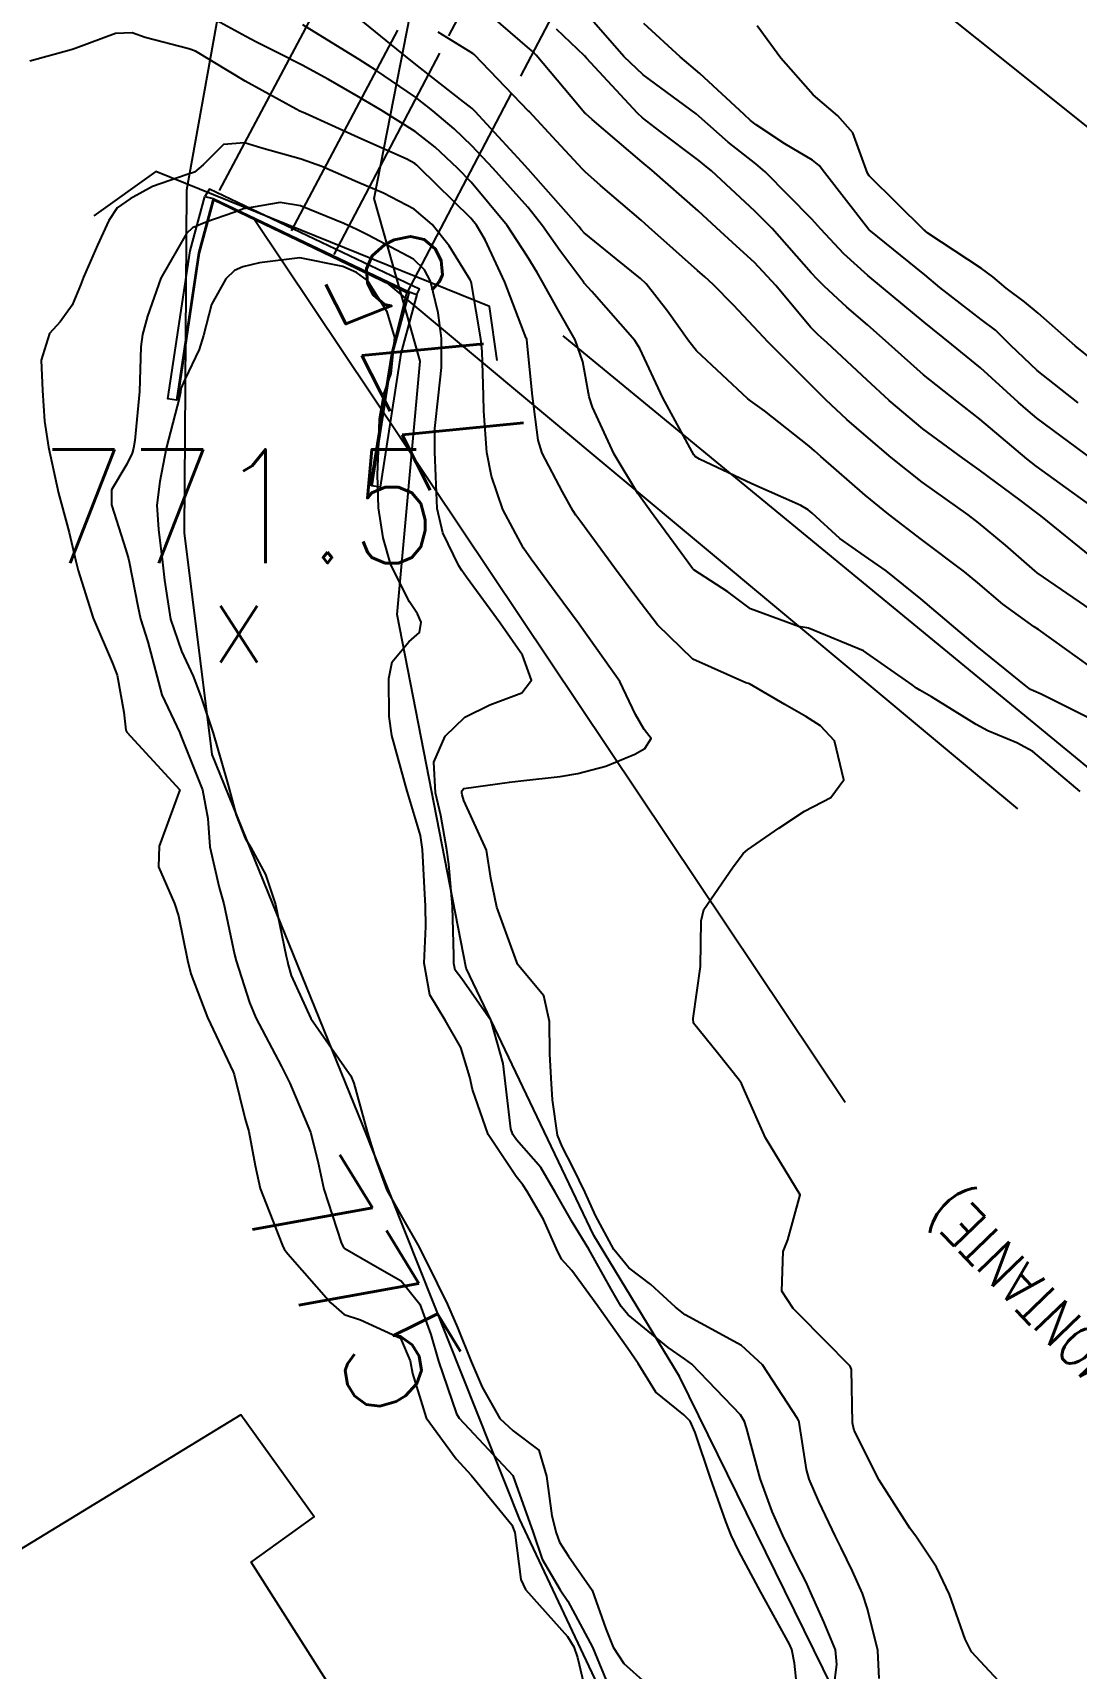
# Model space of a CAD drawing. Header units: metres. Extents: x 307586 to 320046, y 7427249 to 7434250.
# Drawn here: x 319036.6 to 319073.4, y 7428906.4 to 7428963.9 of the extents above; entities that cross this region are included whole.
import ezdxf
from ezdxf.enums import TextEntityAlignment as Align

# ---------------------------------------------------------------- set-up
doc = ezdxf.new("R2010")
doc.units = ezdxf.units.M
doc.header["$MEASUREMENT"] = 0
doc.linetypes.add('CONTINUO', pattern=[0])
doc.linetypes.add('TRACEJADO', pattern=[8.7, 8, -0.7])
for name, color, linetype in [('BUEIRO', 151, 'Continuous'), ('Cotas', 45, 'Continuous'), ('Curvas de Nivel 1m', 11, 'Continuous'), ('Curvas de Nivel 5m', 15, 'Continuous'), ('Divisa', 42, 'FENCELINE2'), ('Edificações', 30, 'Continuous'), ('Hidrografia', 140, 'Continuous'), ('Linha Férrea', 20, 'Continuous'), ('Pontes_Viadutos_Tubos', 190, 'Continuous'), ('Pontos Cotados', 45, 'Continuous'), ('TEXTO', 45, 'Continuous')]:
    doc.layers.add(name, color=color, linetype=linetype)
doc.styles.add('ROMANS', font='romans', dxfattribs={"height": 0.2})
doc.styles.add('Style-STANDARD', font='STANDARD.shx')
doc.linetypes.add('FENCELINE2', pattern='A,0.25,-0.1,[132,ltypeshp.shx,S=0.1,R=0,X=-0.1,Y=0],-0.1,1', length=1.45)

# ---------------------------------------------------------------- blocks, each defined once
blk = doc.blocks.new('ELVTXT_178')
at = {"layer": 'Pontos Cotados', "linetype": 'Continuous', "style": 'Style-STANDARD'}
for s, height, p in [('771.5', 4, (0, 4)), ('x', 3, (0, 0))]:
    blk.add_text(s, height=height, dxfattribs=at).set_placement(p, align=Align.MIDDLE_CENTER)

msp = doc.modelspace()

# ---------------------------------------------------------------- linework, layer by layer
at = {"layer": 'BUEIRO', "linetype": 'TRACEJADO', "flags": 128}
for points in [[(319067.104, 7428994.05), (319047.194, 7428956.051)], [(319069.634, 7428992.631), (319049.81, 7428954.795)]]:
    msp.add_lwpolyline(points, dxfattribs=at)
at = {"layer": 'BUEIRO', "linetype": 'CONTINUO'}
for points in [[(319041.695, 7428951.019, 774.294), (319041.398, 7428951.064, 774.294), (319042.182, 7428956.266, 774.344), (319042.702, 7428958.188, 775.529)], [(319042.991, 7428958.11, 775.529), (319042.477, 7428956.205, 774.344), (319041.695, 7428951.019, 774.294)], [(319041.695, 7428951.019, 774.294), (319041.744, 7428951.047, 772.108), (319042.513, 7428956.195, 772.139), (319043.019, 7428958.055, 771.231)], [(319050.165, 7428954.738, 775.506), (319050.257, 7428954.924, 775.498), (319042.861, 7428958.439, 775.529), (319042.702, 7428958.188, 775.529)], [(319042.702, 7428958.188, 775.529), (319042.991, 7428958.11, 775.529), (319049.887, 7428954.828, 775.51), (319050.165, 7428954.738, 775.506)], [(319049.887, 7428954.828, 775.51), (319049.812, 7428954.794, 771.201), (319043.019, 7428958.055, 771.231), (319042.991, 7428958.11, 775.529)], [(319048.574, 7428947.995, 774.308), (319048.529, 7428948.036, 772.112), (319049.286, 7428952.729, 772.105), (319049.812, 7428954.794, 771.201)], [(319049.887, 7428954.828, 775.51), (319049.309, 7428952.716, 774.314), (319048.574, 7428947.995, 774.308)], [(319050.165, 7428954.738, 775.506), (319049.596, 7428952.655, 774.314), (319048.863, 7428947.95, 774.308), (319048.574, 7428947.995, 774.308)]]:
    msp.add_polyline3d(points, dxfattribs=at)
at = {"layer": 'Curvas de Nivel 1m', "flags": 128}
for points, elevation in [([(319073.503, 7428937.237), (319071.839, 7428938.651), (319071.275, 7428938.949), (319070.259, 7428939.376), (319069.849, 7428939.596), (319068.27, 7428940.575), (319067.861, 7428940.804), (319067.746, 7428940.876), (319067.594, 7428940.993), (319065.881, 7428942.19), (319063.946, 7428942.986), (319063.892, 7428942.995), (319063.593, 7428943.043), (319061.899, 7428943.67), (319061.103, 7428944.27), (319059.912, 7428945.041), (319059.859, 7428945.091), (319059.704, 7428945.303), (319058.381, 7428947.106), (319057.942, 7428947.729), (319057.105, 7428949.119), (319056.342, 7428950.764), (319056.227, 7428951.128), (319056.001, 7428952.368), (319055.728, 7428953.134), (319055.107, 7428954.227), (319054.596, 7428955.152), (319054.392, 7428955.51), (319054.042, 7428956.088), (319053.34, 7428957.167), (319052.076, 7428958.692), (319051.593, 7428959.187), (319050.81, 7428959.919), (319050.096, 7428960.474), (319048.903, 7428961.222), (319048.11, 7428961.694), (319047.051, 7428962.308), (319046.126, 7428962.805), (319045.222, 7428963.264), (319044.494, 7428963.632), (319044.138, 7428963.814), (319042.981, 7428964.455)], 777), ([(319073.874, 7428941.628), (319072.039, 7428942.939), (319071.894, 7428943.038), (319070.783, 7428943.838), (319069.909, 7428944.583), (319069.442, 7428944.975), (319067.924, 7428946.108), (319066.756, 7428947.002), (319065.943, 7428947.674), (319064.385, 7428949.034), (319064.159, 7428949.231), (319063.967, 7428949.399), (319062.394, 7428950.641), (319061.982, 7428950.937), (319061.909, 7428950.988), (319061.807, 7428951.063), (319060.008, 7428952.75), (319059.738, 7428953.093), (319058.978, 7428954.146), (319058.229, 7428955.108), (319058.035, 7428955.302), (319057.17, 7428955.99), (319056.051, 7428956.908), (319055.948, 7428957.028), (319055.862, 7428957.133), (319054.083, 7428959.148), (319053.859, 7428959.388), (319052.216, 7428961.179), (319052.104, 7428961.279), (319051.701, 7428961.594), (319050.127, 7428962.828), (319049.643, 7428963.215), (319048.145, 7428964.435)], 779), ([(319073.919, 7428945.491), (319072.124, 7428946.938), (319071.935, 7428947.088), (319071.395, 7428947.494), (319069.957, 7428948.562), (319069.373, 7428948.976), (319067.973, 7428950.006), (319066.783, 7428951.002), (319065.994, 7428951.734), (319064.598, 7428953.031), (319064.289, 7428953.309), (319064.018, 7428953.589), (319062.799, 7428955.052), (319062.041, 7428955.859), (319061.409, 7428956.432), (319060.708, 7428957.08), (319060.062, 7428957.683), (319058.428, 7428959.107), (319058.086, 7428959.398), (319056.335, 7428960.893), (319056.103, 7428961.091), (319056.083, 7428961.11), (319056.065, 7428961.131), (319055.839, 7428961.402), (319054.355, 7428963.157), (319054.249, 7428963.273), (319054.135, 7428963.374), (319052.78, 7428964.54)], 781), ([(319073.963, 7428948.92), (319071.977, 7428950.386), (319071.673, 7428950.637), (319071.329, 7428950.95), (319070.001, 7428952.149), (319068.992, 7428952.98), (319068.021, 7428953.759), (319066.512, 7428955.005), (319066.037, 7428955.399), (319065.187, 7428956.165), (319064.376, 7428957.035), (319064.058, 7428957.391), (319062.416, 7428959.057), (319062.086, 7428959.333), (319061.116, 7428960.097), (319060.102, 7428961.001), (319059.991, 7428961.091), (319058.123, 7428962.472), (319057.451, 7428963.117), (319056.148, 7428964.605)], 783), ([(319073.44, 7428950.925), (319072, 7428952.058), (319071.057, 7428952.954), (319070.528, 7428953.473), (319070.022, 7428953.86), (319068.572, 7428954.985), (319068.037, 7428955.428), (319066.075, 7428957.01), (319066.053, 7428957.031), (319064.513, 7428959.034), (319064.324, 7428959.275), (319064.087, 7428959.465), (319063.108, 7428960.034), (319062.099, 7428960.709), (319061.9, 7428960.862), (319061.678, 7428961.066), (319060.124, 7428962.512), (319059.428, 7428963.097), (319058.145, 7428964.279)], 784), ([(319071.434, 7428905.072), (319069.687, 7428906.958), (319069.459, 7428907.394), (319068.905, 7428908.969), (319068.454, 7428909.937), (319067.741, 7428910.986), (319067.508, 7428911.309), (319066.436, 7428913.001), (319065.55, 7428914.741), (319065.503, 7428914.961), (319065.499, 7428915.011), (319065.454, 7428916.894), (319065.411, 7428917.012), (319063.6, 7428918.835), (319063.411, 7428919.042), (319063.003, 7428919.652), (319063.05, 7428921.046), (319063.22, 7428921.453), (319063.653, 7428923.04), (319062.427, 7428925.052), (319061.689, 7428926.714), (319061.587, 7428926.956), (319061.518, 7428927.063), (319060.739, 7428928.043), (319059.901, 7428929.087), (319059.882, 7428929.246), (319060.14, 7428931.084), (319060.167, 7428932.684), (319060.26, 7428933.083), (319061.272, 7428934.552), (319061.647, 7428935.062), (319061.794, 7428935.187), (319062.897, 7428935.954), (319063.808, 7428936.546), (319064.734, 7428937.026), (319065.188, 7428937.654), (319064.864, 7428939.025), (319064.368, 7428939.552), (319063.851, 7428939.884), (319063.115, 7428940.307), (319061.863, 7428941.028), (319061.839, 7428941.037), (319061.737, 7428941.062), (319059.875, 7428941.894), (319058.625, 7428943.103), (319057.902, 7428944.056), (319057.12, 7428945.118), (319055.929, 7428946.733), (319055.759, 7428946.961), (319055.649, 7428947.134), (319055.289, 7428947.793), (319054.574, 7428949.151), (319054.427, 7428949.612), (319054.229, 7428951.156), (319054.035, 7428953.138), (319054.029, 7428953.16), (319054.013, 7428953.196), (319053.26, 7428955.168), (319052.56, 7428956.663), (319052.255, 7428957.178), (319052.057, 7428957.421), (319050.246, 7428959.208), (319050.16, 7428959.286), (319050.084, 7428959.345), (319049.803, 7428959.495), (319048.093, 7428960.264), (319046.244, 7428961.106), (319046.102, 7428961.163), (319046.04, 7428961.189), (319045.914, 7428961.253), (319044.117, 7428962.247), (319042.363, 7428963.298), (319042.134, 7428963.388), (319040.602, 7428963.787), (319040.139, 7428963.948), (319039.548, 7428963.927), (319038.133, 7428963.395), (319038.097, 7428963.387), (319037.993, 7428963.351), (319036.533, 7428962.952)], 776), ([(319073.852, 7428939.803), (319072.133, 7428940.665), (319071.861, 7428940.78), (319071.754, 7428940.834), (319071.607, 7428940.944), (319069.884, 7428942.343), (319069.13, 7428942.978), (319067.903, 7428944.021), (319066.678, 7428945.002), (319065.918, 7428945.534), (319065.05, 7428946.149), (319064.075, 7428947.038), (319063.935, 7428947.159), (319063.677, 7428947.302), (319061.948, 7428948.064), (319060.107, 7428948.941), (319059.962, 7428949.028), (319059.909, 7428949.091), (319059.838, 7428949.218), (319058.816, 7428951.102), (319058.009, 7428952.83), (319057.83, 7428953.112), (319056.316, 7428954.841), (319056.053, 7428955.13), (319056.033, 7428955.151), (319055.191, 7428956.289), (319054.585, 7428957.152), (319054.063, 7428957.806), (319052.843, 7428959.172), (319052.091, 7428959.972), (319051.471, 7428960.564), (319050.724, 7428961.201), (319050.11, 7428961.675), (319048.714, 7428962.634), (319048.13, 7428963.005), (319047.764, 7428963.234), (319046.143, 7428964.222)], 778), ([(319073.938, 7428947.258), (319072.804, 7428948.078), (319071.959, 7428948.693), (319071.63, 7428948.945), (319070.724, 7428949.713), (319069.977, 7428950.351), (319069.162, 7428950.978), (319067.997, 7428951.905), (319066.773, 7428953.002), (319066.019, 7428953.661), (319065.292, 7428954.288), (319064.493, 7428955.033), (319064.258, 7428955.259), (319064.037, 7428955.495), (319062.662, 7428957.054), (319062.062, 7428957.67), (319060.534, 7428959.083), (319060.289, 7428959.291), (319060.087, 7428959.457), (319058.711, 7428960.489), (319058.101, 7428960.948), (319057.922, 7428961.112), (319056.132, 7428963.053), (319056.057, 7428963.131), (319055.074, 7428964.078)], 782), ([(319064.751, 7428905.02), (319064.938, 7428906.508), (319064.901, 7428907.018), (319064.484, 7428908.009), (319064.029, 7428909.032), (319063.858, 7428909.406), (319063.494, 7428910.113), (319063.041, 7428911.045), (319062.669, 7428911.895), (319062.249, 7428913.053), (319061.765, 7428914.844), (319061.697, 7428915.059), (319061.555, 7428915.302), (319059.838, 7428917.077), (319059.576, 7428917.271), (319059.003, 7428917.667), (319057.598, 7428918.813), (319057.355, 7428919.112), (319057.005, 7428919.72), (319056.211, 7428921.124), (319055.637, 7428922.071), (319055.027, 7428923.139), (319054.519, 7428924.005), (319053.671, 7428924.976), (319053.534, 7428925.161), (319053.469, 7428925.368), (319053.261, 7428927.164), (319053.199, 7428927.666), (319052.771, 7428929.17), (319051.738, 7428930.646), (319051.511, 7428930.954), (319051.46, 7428931.184), (319051.466, 7428931.465), (319051.415, 7428933.185), (319051.28, 7428934.68), (319051.22, 7428935.189), (319051.004, 7428936.392), (319050.816, 7428937.195), (319050.753, 7428938.272), (319051.155, 7428939.19), (319051.85, 7428939.86), (319052.733, 7428940.292), (319053.858, 7428940.714), (319054.191, 7428941.155), (319053.876, 7428942.038), (319053.087, 7428943.168), (319051.909, 7428944.788), (319051.743, 7428945.014), (319051.638, 7428945.184), (319051.08, 7428946.348), (319050.874, 7428947.196), (319050.824, 7428948.322), (319050.787, 7428949.198), (319050.79, 7428950.017), (319050.922, 7428951.196), (319051.027, 7428952.165), (319051.028, 7428953.195), (319050.914, 7428954.089), (319050.636, 7428955.201), (319050.432, 7428955.599), (319050.041, 7428955.981), (319048.448, 7428956.827), (319048.051, 7428957.017), (319047.586, 7428957.235), (319046.062, 7428957.852), (319045.351, 7428957.974), (319044.06, 7428957.749), (319043.717, 7428957.624), (319042.768, 7428957.293), (319042.267, 7428957.082), (319042.049, 7428956.881), (319041.149, 7428955.313), (319040.674, 7428953.975), (319040.5, 7428953.323), (319040.439, 7428952.891), (319040.392, 7428951.324), (319040.23, 7428949.59), (319040.185, 7428949.327), (319040.136, 7428949.151), (319039.954, 7428948.761), (319039.414, 7428947.862), (319039.414, 7428947.335), (319039.917, 7428945.743), (319040.012, 7428945.427), (319040.037, 7428945.328), (319040.333, 7428943.759), (319040.433, 7428943.322), (319040.691, 7428942.508), (319041.008, 7428941.313), (319041.185, 7428940.639), (319041.813, 7428939.3), (319041.842, 7428939.238), (319042.616, 7428937.292), (319042.807, 7428936.286), (319042.875, 7428935.289), (319043.206, 7428933.858), (319043.364, 7428933.284), (319043.746, 7428931.496), (319043.805, 7428931.279), (319044.27, 7428929.813), (319044.493, 7428929.268), (319045.395, 7428927.557), (319045.55, 7428927.252), (319045.597, 7428927.156), (319045.69, 7428926.97), (319046.412, 7428925.243), (319046.674, 7428924.229), (319046.88, 7428923.238), (319047.499, 7428921.357), (319047.556, 7428921.231), (319047.622, 7428921.156), (319048.85, 7428920.446), (319049.611, 7428920.011), (319050.267, 7428919.193), (319050.656, 7428918.12), (319050.917, 7428917.187), (319051.554, 7428915.337), (319051.648, 7428915.179), (319053.533, 7428913.16), (319054.256, 7428911.149), (319054.571, 7428910.221), (319055.202, 7428909.134), (319055.477, 7428908.734), (319056.339, 7428907.121), (319056.973, 7428905.579)], 774), ([(319063.599, 7428905.202), (319063.448, 7428906.549), (319063.355, 7428907.041), (319063.275, 7428907.223), (319062.273, 7428909.052), (319061.497, 7428910.5), (319061.227, 7428911.063), (319061.036, 7428911.539), (319060.494, 7428913.07), (319059.953, 7428914.672), (319059.778, 7428915.078), (319059.555, 7428915.302), (319058.567, 7428916.099), (319057.946, 7428917.104), (319057.581, 7428917.634), (319056.527, 7428919.121), (319055.615, 7428920.373), (319055.256, 7428920.772), (319055.071, 7428921.138), (319054.614, 7428922.17), (319054.037, 7428923.154), (319053.886, 7428923.387), (319053.658, 7428923.683), (319052.67, 7428925.17), (319052.115, 7428926.749), (319052.026, 7428927.177), (319051.709, 7428928.224), (319051.156, 7428929.189), (319050.62, 7428930.085), (319050.423, 7428931.2), (319050.472, 7428932.49), (319050.465, 7428933.2), (319050.43, 7428933.851), (319050.363, 7428935.201), (319050.287, 7428935.692), (319049.826, 7428937.21), (319049.814, 7428937.251), (319049.276, 7428939.216), (319049.186, 7428939.88), (319049.17, 7428941.217), (319049.287, 7428941.8), (319049.882, 7428942.506), (319050.255, 7428942.837), (319050.311, 7428943.204), (319050.179, 7428943.489), (319049.9, 7428943.915), (319049.245, 7428945.217), (319048.969, 7428946.173), (319048.811, 7428947.221), (319048.777, 7428948.395), (319048.807, 7428949.222), (319048.842, 7428950.353), (319049.003, 7428951.22), (319049.253, 7428951.959), (319049.382, 7428953.216), (319049.112, 7428954.13), (319048.422, 7428955.226), (319048.036, 7428955.511), (319047.551, 7428955.722), (319046.041, 7428956.028), (319044.621, 7428955.853), (319044.037, 7428955.705), (319043.743, 7428955.576), (319043.436, 7428955.286), (319042.934, 7428954.38), (319042.65, 7428953.294), (319042.503, 7428952.798), (319041.989, 7428951.737), (319041.857, 7428951.429), (319041.837, 7428951.302), (319041.805, 7428951.126), (319041.341, 7428949.309), (319041.111, 7428948.147), (319041.011, 7428947.314), (319041.07, 7428946.458), (319041.212, 7428945.311), (319041.273, 7428944.676), (319041.49, 7428943.306), (319041.876, 7428942.176), (319042.283, 7428941.296), (319042.562, 7428940.586), (319042.987, 7428939.289), (319043.477, 7428937.625), (319043.57, 7428937.282), (319043.804, 7428936.406), (319044.121, 7428935.6), (319044.314, 7428935.272), (319044.832, 7428934.313), (319045.187, 7428933.259), (319045.56, 7428931.438), (319045.601, 7428931.252), (319045.632, 7428931.142), (319045.738, 7428930.757), (319046.429, 7428929.243), (319047.696, 7428927.435), (319047.835, 7428927.229), (319047.947, 7428926.971), (319048.425, 7428925.222), (319048.72, 7428924.275), (319049.107, 7428923.208), (319049.638, 7428922.238), (319050.241, 7428921.194), (319050.873, 7428919.925), (319051.238, 7428919.184), (319051.591, 7428918.367), (319052.069, 7428917.175), (319052.464, 7428916.271), (319053.076, 7428915.165), (319053.549, 7428914.737), (319054.449, 7428914.053), (319054.727, 7428913.142), (319054.91, 7428911.741), (319055.067, 7428911.137), (319055.183, 7428910.818), (319055.495, 7428910.325), (319056.326, 7428909.122), (319056.811, 7428907.768), (319057.066, 7428907.114), (319057.447, 7428906.545), (319058.206, 7428905.864)], 773)]:
    msp.add_lwpolyline(points, dxfattribs=dict(at, elevation=elevation))
at = {"layer": 'Curvas de Nivel 5m', "flags": 128}
for points, elevation in [([(319073.9, 7428943.633), (319072, 7428944.939), (319071.914, 7428945.007), (319070.877, 7428945.91), (319069.93, 7428946.702), (319069.568, 7428946.974), (319067.95, 7428948.125), (319066.86, 7428949.001), (319065.97, 7428949.744), (319065.291, 7428950.336), (319064.561, 7428951.031), (319063.991, 7428951.585), (319062.521, 7428953.055), (319062.018, 7428953.595), (319061.309, 7428954.354), (319060.595, 7428955.082), (319060.3, 7428955.351), (319060.038, 7428955.575), (319058.325, 7428957.107), (319058.056, 7428957.346), (319056.623, 7428958.577), (319056.082, 7428959.051), (319056.002, 7428959.131), (319055.077, 7428960.13), (319054.122, 7428961.16), (319054.103, 7428961.182), (319052.175, 7428963.18), (319052.133, 7428963.215), (319050.914, 7428963.972)], 780), ([(319074.005, 7428952.389), (319073.335, 7428952.927), (319072.024, 7428954.079), (319071.552, 7428954.471), (319070.9, 7428954.957), (319070.433, 7428955.361), (319070.04, 7428955.65), (319068.144, 7428956.897), (319068.053, 7428956.974), (319068.033, 7428956.99), (319066.081, 7428958.91), (319066.025, 7428959.011), (319065.502, 7428960.423), (319064.98, 7428961.027), (319064.114, 7428961.765), (319062.97, 7428963.052), (319062.144, 7428964.193)], 785), ([(319066.427, 7428906.017), (319066.389, 7428907.001), (319066.017, 7428908.463), (319065.846, 7428909.006), (319065.491, 7428909.798), (319065.096, 7428910.614), (319064.901, 7428911.019), (319064.306, 7428912.243), (319063.963, 7428913.034), (319063.873, 7428913.371), (319063.616, 7428915.039), (319063.6, 7428915.086), (319063.554, 7428915.17), (319062.325, 7428917.052), (319061.583, 7428917.742), (319060.141, 7428918.528), (319059.599, 7428918.814), (319059.264, 7428919.085), (319058.399, 7428919.887), (319057.617, 7428920.469), (319057.092, 7428921.115), (319056.452, 7428922.311), (319056.079, 7428923.126), (319055.662, 7428923.992), (319055.271, 7428924.738), (319055.109, 7428925.138), (319054.931, 7428926.387), (319054.89, 7428927.142), (319054.846, 7428928.002), (319054.831, 7428929.143), (319054.635, 7428930.05), (319053.742, 7428931.11), (319053.704, 7428931.16), (319053.674, 7428931.23), (319052.97, 7428933.168), (319052.761, 7428934.193), (319052.612, 7428935.172), (319051.81, 7428936.922), (319051.751, 7428937.12), (319051.739, 7428937.181), (319051.738, 7428937.258), (319051.815, 7428937.341), (319053.416, 7428937.567), (319053.82, 7428937.613), (319055.199, 7428937.762), (319055.824, 7428937.873), (319056.812, 7428938.136), (319057.835, 7428938.552), (319058.19, 7428938.754), (319058.409, 7428939.104), (319058.162, 7428939.422), (319057.851, 7428939.945), (319057.301, 7428941.116), (319055.892, 7428943.095), (319055.868, 7428943.13), (319055.029, 7428944.268), (319054.379, 7428945.153), (319054.182, 7428945.423), (319053.919, 7428945.803), (319053.185, 7428947.167), (319052.784, 7428948.338), (319052.626, 7428949.173), (319052.523, 7428950.629), (319052.509, 7428951.175), (319052.456, 7428952.725), (319052.411, 7428953.176), (319052.087, 7428955.125), (319052.068, 7428955.18), (319052.034, 7428955.251), (319051.301, 7428956.447), (319050.702, 7428957.2), (319050.061, 7428957.735), (319048.989, 7428958.301), (319048.075, 7428958.683), (319046.815, 7428959.243), (319046.085, 7428959.499), (319044.704, 7428959.885), (319044.091, 7428960.069), (319043.359, 7428960.019), (319042.642, 7428959.294), (319042.331, 7428959.046), (319042.078, 7428958.958), (319040.851, 7428958.538), (319040.065, 7428958.104), (319039.609, 7428957.785), (319039.317, 7428957.337), (319038.914, 7428956.471), (319038.428, 7428955.346), (319038.319, 7428955.058), (319038.023, 7428954.354), (319037.602, 7428953.769), (319037.233, 7428953.358), (319036.941, 7428952.418), (319036.978, 7428951.36), (319037.053, 7428950.278), (319037.196, 7428949.358), (319037.551, 7428947.742), (319037.651, 7428947.353), (319037.923, 7428946.361), (319038.158, 7428945.348), (319038.235, 7428945.021), (319038.762, 7428943.341), (319039.444, 7428941.76), (319039.611, 7428941.333), (319039.85, 7428940.03), (319039.915, 7428939.4), (319039.948, 7428939.328), (319041.813, 7428937.3), (319041.094, 7428935.31), (319041.067, 7428934.592), (319041.625, 7428933.302), (319041.766, 7428932.862), (319042.087, 7428931.297), (319042.209, 7428930.825), (319042.789, 7428929.289), (319043.694, 7428927.376), (319043.73, 7428927.279), (319044.113, 7428925.709), (319044.24, 7428925.271), (319044.466, 7428924.073), (319044.641, 7428923.265), (319045.302, 7428921.581), (319045.432, 7428921.253), (319045.494, 7428921.124), (319045.62, 7428920.968), (319047.135, 7428919.235), (319047.597, 7428918.826), (319048.171, 7428918.645), (319049.585, 7428917.993), (319049.921, 7428917.197), (319050.01, 7428916.754), (319050.482, 7428915.191), (319051.539, 7428913.752), (319052.075, 7428913.175), (319053.507, 7428911.428), (319053.604, 7428911.158), (319053.825, 7428909.494), (319053.98, 7428909.153), (319055.458, 7428907.496), (319055.689, 7428907.128), (319055.817, 7428906.758), (319056.205, 7428905.122)], 775)]:
    msp.add_lwpolyline(points, dxfattribs=dict(at, elevation=elevation))
at = {"layer": 'Divisa'}
msp.add_lwpolyline([(319170.442, 7428858.794), (319154.909, 7428844.002), (319152.536, 7428845.296), (319142.73, 7428859.287), (319137.299, 7428866.015), (319119.514, 7428884.074), (319120.96, 7428885.497), (319099.593, 7428904.833), (319096.321, 7428907.622), (319096.76, 7428910.932, 0.196617), (319094.773, 7428918.505), (319078.56, 7428934.151), (319055.315, 7428953.283)], format="xyb", dxfattribs=at)
at = {"layer": 'Edificações'}
msp.add_lwpolyline([(319047.053, 7428905.831), (319044.331, 7428910.11), (319046.543, 7428911.703), (319043.964, 7428915.297), (319029.251, 7428906.321)], dxfattribs=at)
at = {"layer": 'Hidrografia'}
for points in [[(319062.529, 7428995.526), (319044.029, 7428969.433), (319042.046, 7428958.404), (319041.971, 7428946.341), (319042.943, 7428938.547), (319048.236, 7428925.516), (319053.759, 7428911.635), (319059.353, 7428899.768), (319062.266, 7428893.483), (319064.427, 7428880.75), (319064.801, 7428873.342), (319064.055, 7428866.715), (319061.597, 7428860.737), (319059.11, 7428854.773)], [(319062.785, 7428852.385), (319066.404, 7428858.139), (319069.79, 7428865.725), (319070.305, 7428875.57), (319068.318, 7428892.659), (319065.146, 7428904.965), (319059.409, 7428916.647), (319056.384, 7428921.613), (319051.897, 7428931.018), (319049.468, 7428943.465), (319050.274, 7428952.385), (319048.655, 7428958.116), (319050.04, 7428965.188)]]:
    msp.add_lwpolyline(points, dxfattribs=at)
at = {"layer": 'Linha Férrea'}
msp.add_lwpolyline([(318949.834, 7429131.663), (318954.49, 7429118.943), (318959.976, 7429105.893), (318965.132, 7429094.255), (318970.742, 7429082.612), (318977.852, 7429069.689), (318984.797, 7429058.008), (318992.447, 7429046.326), (319000.679, 7429034.563), (319008.617, 7429024.05), (319018.427, 7429011.996), (319029.278, 7429000.355), (319041.702, 7428987.599), (319053.799, 7428977.086), (319065.772, 7428967.02), (319080.071, 7428955.591), (319093.413, 7428944.701), (319106.761, 7428934.431), (319118.648, 7428924.456), (319134.525, 7428910.903), (319148.239, 7428896.981)], dxfattribs=at)
at = {"layer": 'Pontes_Viadutos_Tubos'}
msp.add_lwpolyline([(319052.991, 7428952.414), (319052.72, 7428954.314), (319040.969, 7428959.063), (319038.795, 7428957.502)], dxfattribs=at)
at = {"layer": 'TEXTO', "linetype": 'TRACEJADO', "flags": 128}
for points in [[(319063.272, 7428996.199), (319043.019, 7428958.055)], [(319065.802, 7428994.78), (319045.635, 7428956.799)]]:
    msp.add_lwpolyline(points, dxfattribs=at)
at = {"layer": 'TEXTO', "linetype": 'CONTINUO'}
for points in [[(319065.231, 7428926.294, 0), (319044.422, 7428957.4, 0)], [(319049.029, 7428955.204, 0), (319071.299, 7428936.623, 0)]]:
    msp.add_polyline3d(points, dxfattribs=at)

# ---------------------------------------------------------------- block references
at = {"layer": 'Pontos Cotados', "linetype": 'Continuous'}
msp.add_blockref('ELVTXT_178', (319043.893, 7428943.28, 771.54), dxfattribs=at)

# ---------------------------------------------------------------- texts
at = {"layer": 'Cotas', "style": 'Style-STANDARD'}
for rotation, p in [(116.93128, (319050.506, 7428952.513, 775)), (301.56486, (319047.954, 7428919.806, 775))]:
    msp.add_text('775', height=4, rotation=rotation, dxfattribs=at).set_placement(p, align=Align.MIDDLE_CENTER)
at = {"layer": 'TEXTO', "style": 'ROMANS', "width": 0.8}
msp.add_text('FUNDO ASSOREADO (SEÇÃO MONTANTE)', height=1.5, rotation=133.88911, dxfattribs=at).set_placement((319091.256, 7428900.335))

doc.saveas('drawing.dxf')
